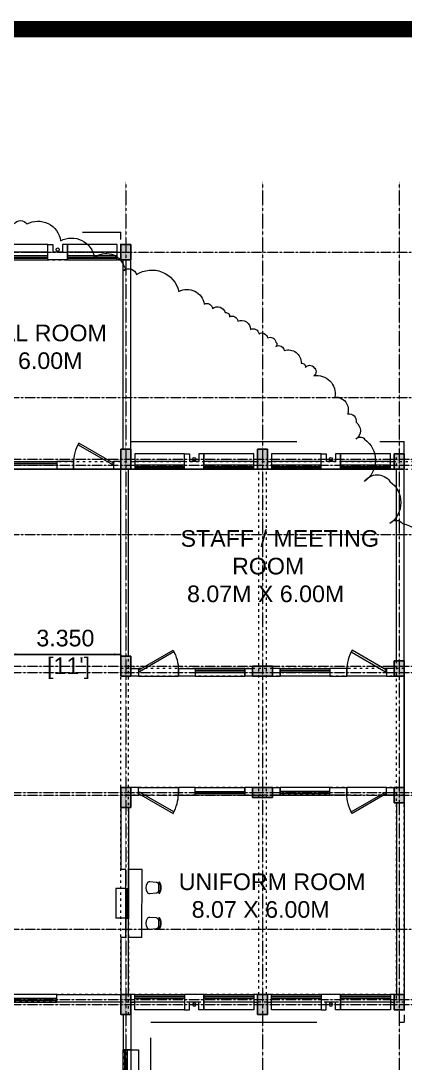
# Model space of a CAD drawing. Header units: inches. Extents: x 719368 to 6315912, y -2624014 to 446967.
# Drawn here: x 5991091 to 6002669, y -2141792 to -2110434 of the extents above; entities that cross this region are included whole.
import ezdxf
from ezdxf.lldxf.tags import DXFTag

# ---------------------------------------------------------------- set-up
doc = ezdxf.new("R2010")
doc.units = ezdxf.units.IN
doc.header["$LTSCALE"] = 20
doc.header["$MEASUREMENT"] = 0
doc.header["$PDMODE"] = 3
for name, pattern in [('ACAD_ISO03W100', [30, 12, -18]), ('CENTER', [2, 1.25, -0.25, 0.25, -0.25]), ('CENTER2', [1.125, 0.75, -0.125, 0.125, -0.125]), ('DASHED2', [0.375, 0.25, -0.125])]:
    doc.linetypes.add(name, pattern=pattern)
doc.layers.get('0').update_dxf_attribs({"color": 51, "lineweight": 30})
doc.layers.get('Defpoints').update_dxf_attribs({"lineweight": 25})
for name, color, linetype, lineweight in [('CLL LEV.', 252, 'Continuous', 18), ('COL HATCH', 254, 'Continuous', 5), ('COLUMN', 2, 'Continuous', 25), ('DIM', 7, 'Continuous', 13), ('DOOR', 43, 'Continuous', 13), ('FIXTURE', 15, 'DASHDOT', 9), ('Furniture', 13, 'Continuous', 13), ('GRID', 202, 'CENTER', 5), ('HIDDEN', 181, 'ACAD_ISO03W100', 18), ('PROJ.', 30, 'DASHED2', 13), ('Text', 7, 'Continuous', 15), ('Ventilator', 6, 'DASHED', 20), ('WALL', 1, 'Continuous', 18), ('window', 71, 'Continuous', 18), ('Window-Wall', 7, 'Continuous', 20)]:
    doc.layers.add(name, color=color, linetype=linetype, lineweight=lineweight)
doc.layers.add('dimn', color=253, linetype='Continuous')
doc.layers.add('expension joint', color=248, linetype='Continuous')
doc.styles.add('DIM', font='arial.ttf')
doc.styles.add('L120', font='simplex.shx', dxfattribs={"height": 1})
doc.styles.add('Tabrej', font='romans.shx')
tags = doc.linetypes.add('DASHDOT', pattern=[1, 0.5, -0.25, 0, -0.25]).pattern_tags.tags
tags[10:11] = [DXFTag(74, 4), DXFTag(75, 0), DXFTag(340, '0'), DXFTag(46, 1.0), DXFTag(50, 0.0), DXFTag(44, 0.0), DXFTag(45, 0.0)]
tags[8:9] = [DXFTag(74, 4), DXFTag(75, 0), DXFTag(340, '0'), DXFTag(46, 1.0), DXFTag(50, 0.0), DXFTag(44, 0.0), DXFTag(45, 0.0)]
tags[6:7] = [DXFTag(74, 4), DXFTag(75, 0), DXFTag(340, '0'), DXFTag(46, 1.0), DXFTag(50, 0.0), DXFTag(44, 0.0), DXFTag(45, 0.0)]
tags[4:5] = [DXFTag(74, 4), DXFTag(75, 0), DXFTag(340, '0'), DXFTag(46, 1.0), DXFTag(50, 0.0), DXFTag(44, 0.0), DXFTag(45, 0.0)]
tags = doc.linetypes.add('DASHED', pattern=[0.75, 0.5, -0.25]).pattern_tags.tags
tags[6:7] = [DXFTag(74, 4), DXFTag(75, 0), DXFTag(340, '0'), DXFTag(46, 1.0), DXFTag(50, 0.0), DXFTag(44, 0.0), DXFTag(45, 0.0)]
tags[4:5] = [DXFTag(74, 4), DXFTag(75, 0), DXFTag(340, '0'), DXFTag(46, 1.0), DXFTag(50, 0.0), DXFTag(44, 0.0), DXFTag(45, 0.0)]
doc.dimstyles.new('DIM', dxfattribs={"dimtxt": 0.8, "dimasz": 0.4, "dimexe": 0.18, "dimexo": 0.0625, "dimgap": 0.1, "dimtad": 0, "dimdec": 3, "dimzin": 0, "dimdsep": 46, "dimtxsty": 'Tabrej', "dimcen": 0, "dimclrd": 251, "dimclre": 256, "dimclrt": 7, "dimadec": 0, "dimazin": 0, "dimtfac": 1, "dimtdec": 3, "dimtofl": 0, "dimtmove": 0, "dimatfit": 3, "dimfxl": 1, "dimtolj": 1, "dimtzin": 0, "dimlwd": -1, "dimlwe": -1, "dimarcsym": 0})

# ---------------------------------------------------------------- blocks, each defined once
blk = doc.blocks.new('C2')
at = {"layer": 'COLUMN'}
h = blk.add_hatch(color=7, dxfattribs=at)
h.dxf.hatch_style = 1
h.paths.add_polyline_path([(0.3, 0), (0, 0), (0, -0.6), (0.3, -0.6)])
for p, q in [((0, 0), (0, -0.6)), ((0.3, 0), (0, 0)), ((0.3, -0.6), (0.3, 0)), ((0, -0.6), (0.3, -0.6))]:
    blk.add_line(p, q, dxfattribs=at)
blk = doc.blocks.new('CU')
at = {"layer": 'WALL', "linetype": 'CENTER2'}
h = blk.add_hatch(color=256, dxfattribs=at)
h.dxf.hatch_style = 1
h.paths.add_polyline_path([(0, 0.035), (0, -0.265), (0.46, -0.265), (0.46, 0.035)])
at = {"layer": 'COLUMN', "linetype": 'CENTER2'}
blk.add_lwpolyline([(0, 0.035), (0, -0.265), (0.46, -0.265), (0.46, 0.035), (0, 0.035)], dxfattribs=at)
blk = doc.blocks.new('*D230')
at = {"layer": 'Defpoints', "color": 0, "transparency": 16777216}
for p in [(5990758, -2129495), (5990758, -2130150), (5994108, -2130150)]:
    blk.add_point(p, dxfattribs=at)
at = {"layer": 'dimn', "transparency": 16777216}
for p, q in [((5990758, -2130149), (5990758, -2129495)), ((5994108, -2130149), (5994108, -2129495))]:
    blk.add_line(p, q, dxfattribs=at)
at = {"layer": 'dimn', "color": 251, "transparency": 16777216}
for p, q in [((5990758, -2129495), (5992430, -2129495)), ((5994108, -2129495), (5992436, -2129495))]:
    blk.add_line(p, q, dxfattribs=at)
for points in [[(5990758, -2129495), (5990758, -2129495), (5990758, -2129495)], [(5994108, -2129495), (5994108, -2129495), (5994108, -2129495)]]:
    blk.add_solid(points, dxfattribs=at)
at = {"layer": 'dimn', "color": 7, "transparency": 16777216, "insert": (5992433, -2129495), "char_height": 0.5, "attachment_point": 5, "style": 'Tabrej'}
blk.add_mtext('\\A1;3350.000\\P [10990\'-10"]', dxfattribs=at)
blk = doc.blocks.new('1.5 M Window')
at = {"layer": 'CLL LEV.'}
for p, q in [((-0.23, 0), (-0.46, 0)), ((-0.46, 0), (-0.46, -1.5)), ((-0.46, -1.5), (-0.23, -1.5))]:
    blk.add_line(p, q, dxfattribs=at)
at = {"layer": 'window'}
for p, q in [((-0.065, 0), (-0.065, -1.5)), ((-0.05, -1.5), (-0.05, 0))]:
    blk.add_line(p, q, dxfattribs=at)
at = {"layer": 'Window-Wall'}
for p, q in [((0, 0), (-0.23, 0)), ((-0.23, 0), (-0.23, -1.5)), ((-0.115, 0), (-0.115, -1.5)), ((0, -1.5), (0, 0)), ((-0.23, -1.5), (0, -1.5))]:
    blk.add_line(p, q, dxfattribs=at)
blk = doc.blocks.new('New Shaft')
at = {"layer": 'FIXTURE'}
blk.add_circle((0.327, -0.302), 0.05, dxfattribs=at)
at = {"layer": 'WALL'}
for p, q in [((0.035, 0), (0.62, 0)), ((0.035, 0), (0.035, -0.46)), ((0.185, -0.46), (0.185, -0.23)), ((0.185, -0.23), (0.47, -0.23)), ((0.47, -0.46), (0.47, -0.23)), ((0.62, 0), (0.62, -0.46)), ((0.035, -0.46), (0.185, -0.46)), ((0.62, -0.46), (0.47, -0.46))]:
    blk.add_line(p, q, dxfattribs=at)
blk = doc.blocks.new('VENTILATOR')
at = {"layer": 'Ventilator', "ltscale": 0.02}
for p, q in [((-0.18, -1.5), (-0.18, 0)), ((-0.165, 0), (-0.165, -1.5))]:
    blk.add_line(p, q, dxfattribs=at)
at = {"layer": 'Window-Wall'}
for p, q in [((-0.23, 0), (0, 0)), ((-0.23, -1.5), (-0.23, 0)), ((-0.115, 0), (-0.115, -1.5)), ((0, 0), (0, -1.5)), ((-0.23, -1.5), (0, -1.5))]:
    blk.add_line(p, q, dxfattribs=at)
blk = doc.blocks.new('*U81')
for p, q in [((0, 0), (0, 6)), ((40, 0), (40, 6))]:
    blk.add_line(p, q)
blk.add_lwpolyline([(0, 0), (34.6, -20), (35.5, -18.5), (0.9, 1.5)], close=True)
blk.add_arc((0, 0), 40, 330, 360)
blk = doc.blocks.new('New Doors')
at = {"layer": 'DOOR'}
blk.add_line((0, 0.18), (1.199, 0.18), dxfattribs=at)
at = {"layer": 'DOOR', "xscale": 0.0299845412869386, "yscale": 0.0299845412869386, "zscale": 0.0299845412869386}
blk.add_blockref('*U81', (0, 0), dxfattribs=at)
blk = doc.blocks.new('*D411')
at = {"layer": 'Defpoints', "color": 0, "transparency": 16777216}
for p in [(3808.971, 1128.927), (3808.971, 1128.273), (3812.321, 1128.273)]:
    blk.add_point(p, dxfattribs=at)
at = {"layer": 'DIM', "transparency": 16777216}
for p, q in [((3808.971, 1128.273), (3808.971, 1128.947)), ((3812.321, 1128.273), (3812.321, 1128.947))]:
    blk.add_line(p, q, dxfattribs=at)
at = {"layer": 'DIM', "color": 251, "transparency": 16777216}
for p, q in [((3809.171, 1128.927), (3809.703, 1128.927)), ((3812.121, 1128.927), (3811.588, 1128.927))]:
    blk.add_line(p, q, dxfattribs=at)
for points in [[(3809.171, 1128.961), (3809.171, 1128.894), (3808.971, 1128.927)], [(3812.121, 1128.961), (3812.121, 1128.894), (3812.321, 1128.927)]]:
    blk.add_solid(points, dxfattribs=at)
at = {"layer": 'DIM', "color": 7, "transparency": 16777216, "insert": (3810.646, 1128.927), "char_height": 0.5, "attachment_point": 5, "style": 'DIM'}
blk.add_mtext("\\A1;3.350\\P [11']", dxfattribs=at)
blk = doc.blocks.new('chair1')
for p, q in [((527, 224), (556, 243)), ((527, -224), (556, -243))]:
    blk.add_line(p, q)
blk.add_lwpolyline([(58, 204, -0.283804), (155, 253), (416, 230, -0.389031), (510, 127), (510, -127, -0.389031), (416, -230), (155, -253, -0.283804), (58, -204)], format="xyb")
for centre, radius, start, end in [((390, 0), 390, 148.3892, 211.6108), ((201, 0), 396, 325.6197, 34.3803), ((201, 0), 430, 325.6197, 34.3803)]:
    blk.add_arc(centre, radius, start, end)
blk = doc.blocks.new('A$C0E890EBD')
at = {"layer": 'COL HATCH', "linetype": 'CENTER2'}
h = blk.add_hatch(color=3, dxfattribs=at)
h.dxf.hatch_style = 1
h.paths.add_polyline_path([(63.2909, 24.87), (62.9909, 24.87), (62.9909, 24.41), (63.2909, 24.41)])
at = {"layer": 'COL HATCH'}
h = blk.add_hatch(color=3, dxfattribs=at)
h.dxf.hatch_style = 1
h.paths.add_polyline_path([(63.2909, 18.71), (62.9909, 18.71), (62.9909, 18.11), (63.2909, 18.11)])
h = blk.add_hatch(color=3, dxfattribs=at)
h.dxf.hatch_style = 1
h.paths.add_polyline_path([(67.4059, 18.71), (67.1059, 18.71), (67.1059, 18.11), (67.4059, 18.11)])
at = {"layer": 'COL HATCH', "linetype": 'CENTER2'}
h = blk.add_hatch(color=3, dxfattribs=at)
h.dxf.hatch_style = 1
h.paths.add_polyline_path([(71.5209, 18.57), (71.2209, 18.57), (71.2209, 18.11), (71.5209, 18.11)])
at = {"layer": 'COL HATCH'}
h = blk.add_hatch(color=3, dxfattribs=at)
h.dxf.hatch_style = 1
h.paths.add_polyline_path([(63.2909, 12.48), (62.9909, 12.48), (62.9909, 11.88), (63.2909, 11.88)])
at = {"layer": 'COL HATCH', "linetype": 'CENTER2'}
h = blk.add_hatch(color=3, dxfattribs=at)
h.dxf.hatch_style = 1
h.paths.add_polyline_path([(71.5209, 12.34), (71.2209, 12.34), (71.2209, 11.88), (71.5209, 11.88)])
at = {"layer": 'COL HATCH'}
h = blk.add_hatch(color=3, dxfattribs=at)
h.dxf.hatch_style = 1
h.paths.add_polyline_path([(67.5559, 11.88), (67.5559, 12.18), (66.9559, 12.18), (66.9559, 11.88)])
h = blk.add_hatch(color=3, dxfattribs=at)
h.dxf.hatch_style = 1
h.paths.add_polyline_path([(63.2909, 7.93), (62.9909, 7.93), (62.9909, 8.53), (63.2909, 8.53)])
h = blk.add_hatch(color=3, dxfattribs=at)
h.dxf.hatch_style = 1
h.paths.add_polyline_path([(67.5559, 8.53), (67.5559, 8.23), (66.9559, 8.23), (66.9559, 8.53)])
at = {"layer": 'COL HATCH', "linetype": 'CENTER2'}
h = blk.add_hatch(color=3, dxfattribs=at)
h.dxf.hatch_style = 1
h.paths.add_polyline_path([(71.5209, 8.07), (71.2209, 8.07), (71.2209, 8.53), (71.5209, 8.53)])
at = {"layer": 'COL HATCH'}
h = blk.add_hatch(color=3, dxfattribs=at)
h.dxf.hatch_style = 1
h.paths.add_polyline_path([(63.2909, 1.7), (62.9909, 1.7), (62.9909, 2.3), (63.2909, 2.3)])
h = blk.add_hatch(color=3, dxfattribs=at)
h.dxf.hatch_style = 1
h.paths.add_polyline_path([(67.4059, 1.7), (67.1059, 1.7), (67.1059, 2.3), (67.4059, 2.3)])
at = {"layer": 'COL HATCH', "linetype": 'CENTER2'}
h = blk.add_hatch(color=3, dxfattribs=at)
h.dxf.hatch_style = 1
h.paths.add_polyline_path([(71.5209, 1.84), (71.2209, 1.84), (71.2209, 2.3), (71.5209, 2.3)])
at = {"layer": 'CLL LEV.'}
for p, q in [((63.1365, 5.4879), (62.8365, 5.4879)), ((62.8365, 5.4879), (62.8365, 4.6001)), ((63.1365, 4.6001), (62.8365, 4.6001))]:
    blk.add_line(p, q, dxfattribs=at)
at = {"layer": 'COLUMN', "color": 3}
for p, q in [((62.9909, 18.71), (62.9909, 18.11)), ((63.2909, 18.71), (62.9909, 18.71)), ((63.2909, 18.11), (63.2909, 18.71)), ((67.1059, 18.71), (67.1059, 18.11)), ((67.4059, 18.71), (67.1059, 18.71)), ((67.4059, 18.11), (67.4059, 18.71)), ((62.9909, 18.11), (63.2909, 18.11)), ((67.1059, 18.11), (67.4059, 18.11)), ((62.9909, 12.48), (62.9909, 11.88)), ((63.2909, 12.48), (62.9909, 12.48)), ((63.2909, 11.88), (63.2909, 12.48)), ((67.5559, 12.18), (66.9559, 12.18)), ((66.9559, 12.18), (66.9559, 11.88)), ((67.5559, 11.88), (67.5559, 12.18)), ((62.9909, 11.88), (63.2909, 11.88)), ((66.9559, 11.88), (67.5559, 11.88)), ((62.9909, 7.93), (62.9909, 8.53)), ((62.9909, 8.53), (63.2909, 8.53)), ((63.2909, 8.53), (63.2909, 7.93)), ((66.9559, 8.23), (66.9559, 8.53)), ((66.9559, 8.53), (67.5559, 8.53)), ((67.5559, 8.53), (67.5559, 8.23)), ((67.5559, 8.23), (66.9559, 8.23)), ((63.2909, 7.93), (62.9909, 7.93)), ((62.9909, 1.7), (62.9909, 2.3)), ((62.9909, 2.3), (63.2909, 2.3)), ((63.2909, 2.3), (63.2909, 1.7)), ((67.1059, 1.7), (67.1059, 2.3)), ((67.1059, 2.3), (67.4059, 2.3)), ((67.4059, 2.3), (67.4059, 1.7)), ((63.2909, 1.7), (62.9909, 1.7)), ((67.4059, 1.7), (67.1059, 1.7))]:
    blk.add_line(p, q, dxfattribs=at)
at = {"layer": 'COLUMN', "color": 3, "linetype": 'CENTER2'}
for points in [[(63.2909, 24.87), (62.9909, 24.87), (62.9909, 24.41), (63.2909, 24.41), (63.2909, 24.87)], [(71.5209, 18.57), (71.2209, 18.57), (71.2209, 18.11), (71.5209, 18.11), (71.5209, 18.57)], [(71.5209, 12.34), (71.2209, 12.34), (71.2209, 11.88), (71.5209, 11.88), (71.5209, 12.34)], [(71.5209, 8.07), (71.2209, 8.07), (71.2209, 8.53), (71.5209, 8.53), (71.5209, 8.07)], [(71.5209, 1.84), (71.2209, 1.84), (71.2209, 2.3), (71.5209, 2.3), (71.5209, 1.84)]]:
    blk.add_lwpolyline(points, dxfattribs=at)
at = {"layer": 'expension joint'}
for p, q in [((71.5209, 11.88), (71.5209, 8.53)), ((71.5209, 8.53), (71.5209, 11.88))]:
    blk.add_line(p, q, dxfattribs=at)
at = {"layer": 'Furniture', "ltscale": 10000}
for p, q in [((63.6266, 6.0674), (63.2209, 6.0674)), ((63.6234, 4.0206), (63.6266, 6.0674)), ((63.6234, 4.0206), (63.2209, 4.0206))]:
    blk.add_line(p, q, dxfattribs=at)
at = {"layer": 'PROJ.'}
for p, q in [((46.8309, 25.24), (62.9909, 25.24)), ((63.2909, 18.34), (63.2909, 18.94)), ((63.2909, 18.94), (71.5209, 18.94)), ((71.5209, 18.57), (71.5209, 18.94)), ((63.8909, 1.47), (71.5209, 1.47)), ((63.8909, -4), (63.8909, 1.47))]:
    blk.add_line(p, q, dxfattribs=at)
at = {"layer": 'PROJ.', "ltscale": 0.05}
for p, q in [((62.9909, 24.64), (62.9909, 25.24)), ((71.5209, 2.07), (71.5209, 1.47))]:
    blk.add_line(p, q, dxfattribs=at)
at = {"layer": 'WALL'}
for p, q in [((63.0609, 18.71), (63.0609, 24.41)), ((63.2909, 18.71), (63.2909, 24.41)), ((62.9909, 12.48), (62.9909, 18.11)), ((63.2209, 12.48), (63.2209, 18.11)), ((71.2909, 12.34), (71.2909, 18.11)), ((71.5209, 12.34), (71.5209, 18.11)), ((62.9909, 7.93), (62.9909, 6.0682)), ((63.2209, 7.93), (63.2209, 5.5589)), ((71.2909, 8.07), (71.2909, 2.3)), ((71.5209, 8.07), (71.5209, 2.3)), ((63.1365, 6.0682), (62.9909, 6.0682)), ((63.1365, 5.4879), (63.1365, 6.0682)), ((63.2209, 5.4879), (63.2209, 6.0682)), ((63.1365, 5.4879), (63.2209, 5.4879)), ((63.1365, 4.0206), (63.1365, 4.6001)), ((63.1365, 4.6001), (63.2209, 4.6001)), ((63.2209, 2.3), (63.2209, 4.6001)), ((62.9909, 4.0206), (62.9909, 2.3)), ((63.1365, 4.0206), (62.9909, 4.0206)), ((63.0609, 1.7), (63.0609, 0.6425)), ((63.2909, 1.7), (63.2909, 0.6425)), ((63.2909, 0.6425), (63.0609, 0.6425))]:
    blk.add_line(p, q, dxfattribs=at)
for points in [[(62.9909, 24.64), (62.9909, 24.41), (62.8759, 24.41), (62.8759, 24.64), (62.9909, 24.64)], [(62.9909, 18.11), (62.9909, 18.34), (62.7609, 18.34), (62.7609, 18.11), (62.9909, 18.11)], [(63.4059, 18.34), (63.4059, 18.11), (63.2909, 18.11), (63.2909, 18.34), (63.4059, 18.34)], [(63.4059, 18.34), (63.4059, 18.11), (63.2909, 18.11), (63.2909, 18.34), (63.4059, 18.34)], [(67.1059, 18.34), (67.1059, 18.11), (66.9909, 18.11), (66.9909, 18.34), (67.1059, 18.34)], [(67.5209, 18.34), (67.5209, 18.11), (67.4059, 18.11), (67.4059, 18.34), (67.5209, 18.34)], [(71.2209, 18.34), (71.2209, 18.11), (71.1059, 18.11), (71.1059, 18.34), (71.2209, 18.34)], [(63.2909, 11.88), (63.2909, 12.11), (63.5209, 12.11), (63.5209, 11.88), (63.2909, 11.88)], [(66.7259, 11.88), (66.7259, 12.11), (66.9559, 12.11), (66.9559, 11.88), (66.7259, 11.88)], [(67.7859, 11.88), (67.7859, 12.11), (67.5559, 12.11), (67.5559, 11.88), (67.7859, 11.88)], [(71.2209, 11.88), (71.2209, 12.11), (70.9909, 12.11), (70.9909, 11.88), (71.2209, 11.88)], [(63.2909, 8.53), (63.2909, 8.3), (63.5209, 8.3), (63.5209, 8.53), (63.2909, 8.53)], [(66.7259, 8.53), (66.7259, 8.3), (66.9559, 8.3), (66.9559, 8.53), (66.7259, 8.53)], [(67.7859, 8.53), (67.7859, 8.3), (67.5559, 8.3), (67.5559, 8.53), (67.7859, 8.53)], [(71.2209, 8.53), (71.2209, 8.3), (70.9909, 8.3), (70.9909, 8.53), (71.2209, 8.53)], [(62.9909, 2.3), (62.9909, 2.07), (61.0559, 2.07), (61.0559, 2.3), (62.9909, 2.3)], [(63.4059, 2.07), (63.4059, 2.3), (63.2909, 2.3), (63.2909, 2.07), (63.4059, 2.07)], [(63.4059, 2.07), (63.4059, 2.3), (63.2909, 2.3), (63.2909, 2.07), (63.4059, 2.07)], [(67.1059, 2.07), (67.1059, 2.3), (66.9909, 2.3), (66.9909, 2.07), (67.1059, 2.07)], [(67.5209, 2.07), (67.5209, 2.3), (67.4059, 2.3), (67.4059, 2.07), (67.5209, 2.07)], [(71.2209, 2.07), (71.2209, 2.3), (71.1059, 2.3), (71.1059, 2.07), (71.2209, 2.07)]]:
    blk.add_lwpolyline(points, dxfattribs=at)
for points in [[(61.5615, 18.1098), (61.5615, 18.34), (61.0559, 18.34), (61.0559, 18.1098)], [(64.7203, 11.8799), (64.7203, 12.11), (65.2259, 12.11), (65.2259, 11.8799)], [(69.7915, 11.8799), (69.7915, 12.11), (69.2859, 12.11), (69.2859, 11.8799)], [(64.7203, 8.5301), (64.7203, 8.3), (65.2259, 8.3), (65.2259, 8.5301)], [(69.7915, 8.5301), (69.7915, 8.3), (69.2859, 8.3), (69.2859, 8.5301)]]:
    blk.add_lwpolyline(points, close=True, dxfattribs=at)
at = {"layer": 'window', "ltscale": 0.05}
for p, q in [((63.1691, 4.6001), (63.1691, 5.4879)), ((63.1921, 4.6001), (63.1921, 5.4879))]:
    blk.add_line(p, q, dxfattribs=at)
at = {"layer": 'Window-Wall'}
for p, q in [((63.1365, 4.6001), (63.1365, 5.4879)), ((63.2209, 5.4879), (63.2209, 4.6001))]:
    blk.add_line(p, q, dxfattribs=at)
at = {"layer": 'Furniture', "ltscale": 10000, "xscale": 0.0007336970477354043, "yscale": 0.0007336970477354043, "zscale": 0.0007336970477354043}
for p in [(63.7425, 5.517, 0.0019), (63.7425, 4.4464, 0.0019)]:
    blk.add_blockref('chair1', p, dxfattribs=at)
at = {"layer": 'WALL'}
for name, p, rotation in [('New Shaft', (61.4109, 24.41), 180), ('New Doors', (62.7609, 18.2897), 180), ('New Shaft', (65.5259, 18.11), 180), ('New Shaft', (69.6409, 18.11), 180), ('VENTILATOR', (61.0559, 18.11), 270), ('New Doors', (70.9909, 12.0598), 180), ('VENTILATOR', (69.2859, 11.88), 270), ('VENTILATOR', (65.2259, 8.53), 90)]:
    blk.add_blockref(name, p, dxfattribs=dict(at, rotation=rotation))
at = {"layer": 'WALL', "xscale": -1}
for name, p, rotation in [('New Doors', (63.5209, 12.0598), 180), ('VENTILATOR', (65.2259, 11.88), 90), ('VENTILATOR', (69.2859, 8.53), 270), ('VENTILATOR', (61.0559, 2.3), 270)]:
    blk.add_blockref(name, p, dxfattribs=dict(at, rotation=rotation))
at = {"layer": 'WALL'}
blk.add_blockref('New Doors', (63.5209, 8.3502), dxfattribs=at)
at = {"layer": 'WALL', "xscale": -1}
for name, p in [('New Doors', (70.9909, 8.3502)), ('New Shaft', (65.5259, 2.3)), ('New Shaft', (69.6409, 2.3))]:
    blk.add_blockref(name, p, dxfattribs=at)
at = {"layer": 'Window-Wall', "rotation": 270}
for p in [(60.7909, 24.41), (62.8759, 24.41), (64.9059, 18.11), (66.9909, 18.11), (69.0209, 18.11), (71.1059, 18.11)]:
    blk.add_blockref('1.5 M Window', p, dxfattribs=at)
at = {"layer": 'Window-Wall', "xscale": -1, "rotation": 270}
for p in [(64.9059, 2.3), (66.9909, 2.3), (69.0209, 2.3), (71.1059, 2.3)]:
    blk.add_blockref('1.5 M Window', p, dxfattribs=at)
at = {"layer": 'Window-Wall', "xscale": -1}
blk.add_blockref('1.5 M Window', (63.0609, 0.6425), dxfattribs=at)
at = {"layer": 'Text', "lineweight": 30, "char_height": 0.5, "attachment_point": 1, "style": 'L120'}
for s, insert, width in [('{\\fArial|b0|i0|c0|p34;MEDICAL ROOM\\P 8.035 X 6.00M}', (57.0932, 22.4559), 5.381016), ('{\\fArial|b0|i0|c0|p34;STAFF / MEETING \\P        ROOM\\P 8.07M X 6.00M}', (64.7872, 16.2745), 9.930816), ('{\\fArial|b0|i0|c0|p34;UNIFORM ROOM\\P  8.07 X 6.00M}', (64.7329, 5.9454), 9.930816)]:
    blk.add_mtext(s, dxfattribs=dict(at, insert=insert, width=width))
at = {"layer": 'DIM'}
dim = blk.add_linear_dim(base=(59.6409, 12.5342), p1=(62.9909, 11.88), p2=(59.6409, 11.88), text='<>\\P[]', dimstyle='DIM', override={"dimtxt": 0.5, "dimarcsym": 1}, dxfattribs=at)
dim.commit()
dim.dimension.update_dxf_attribs({"geometry": '*D411', "text_midpoint": (61.3159, 12.5342), "dimtype": 128, "insert": (-3749.3299, -1116.393)})

msp = doc.modelspace()

# ---------------------------------------------------------------- linework, layer by layer
at = {"color": 2, "const_width": 500}
msp.add_lwpolyline([(6163985.6268, -2162738.4634), (5919146.0467, -2162738.4634), (5919146.0467, -2110683.5862), (6163985.6268, -2110683.5862)], close=True, dxfattribs=at)
at = {"layer": 'DIM'}
msp.add_lwpolyline([(5990891.7434, -2116543.119, -0.52056705), (5991273.1614, -2116543.119, -0.52056705), (5992290.304, -2117051.1287, -0.52056705), (5993307.4299, -2117559.1449, -0.52056705), (5994197.4275, -2117813.1561, -0.52056705), (5994197.4275, -2117940.1618, -0.52056705), (5994578.8456, -2118067.161, -0.52056705), (5995850.2613, -2118575.1771, -0.52056705), (5996613.114, -2118956.1876, -0.52056705), (5996867.4038, -2119083.1933, -0.52056705), (5997248.8219, -2119210.1989, -0.52056705), (5997375.9668, -2119337.2045, -0.52056705), (5997630.2399, -2119464.2038, -0.52056705), (5998011.6746, -2119718.215, -0.52056705), (5998265.9477, -2119845.2207, -0.52056705), (5998520.2376, -2119972.2199, -0.52056705), (5998774.5274, -2120099.2255, -0.52056705), (5998774.5274, -2120226.2312, -0.52056705), (5999028.8005, -2120353.2304, -0.52056705), (5999537.3634, -2120734.2473, -0.52056705), (5999664.5084, -2120861.2465, -0.52056705), (5999918.7982, -2120861.2465, -0.52056705), (5999918.7982, -2121115.2578, -0.52056705), (6000554.506, -2121750.2732, -0.52056705), (6000935.924, -2122258.2893, -0.52056705), (6001190.2139, -2122512.3006, -0.52056705), (6001190.2139, -2123020.3167, -0.52056705), (6001444.487, -2123020.3167, -0.52056705), (6001444.487, -2124290.3538, -0.52056705), (6002207.3397, -2124290.3538, -0.52056705), (6002207.3397, -2125560.391, -0.52056705), (6002588.7745, -2125560.391, -0.52056705), (6003224.4823, -2126957.4337, -0.52056705)], format="xyb", dxfattribs=at)
at = {"layer": 'expension joint', "color": 3}
msp.add_line((5969187.982, -2123919.7277), (6002407.9819, -2123919.7277), dxfattribs=at)
at = {"layer": 'GRID', "ltscale": 0.05}
for p, q in [((5994257.9819, -2115272.6697), (5994257.9819, -2155060.0232)), ((5998372.9819, -2115272.6697), (5998372.9819, -2155060.0232)), ((6002487.9819, -2115272.6697), (6002487.9819, -2155060.0232)), ((5926274.7986, -2117389.5333), (6041207.4116, -2117389.5333)), ((5926274.7986, -2121769.5333), (6041274.9246, -2121769.5333)), ((5925637.0672, -2123619.5333), (6041274.9246, -2123619.5333)), ((5926274.7986, -2125884.5242), (6041274.9246, -2125884.5242)), ((5925637.0672, -2129849.5333), (6041274.9246, -2129849.5333)), ((5925637.0672, -2133729.5333), (6041274.9246, -2133729.5333)), ((5926274.7986, -2137764.5344), (6041274.9246, -2137764.5344)), ((5925637.0672, -2140029.488), (6041274.9246, -2140029.488))]:
    msp.add_line(p, q, dxfattribs=at)
at = {"layer": 'GRID', "color": 190, "ltscale": 0.05}
for p, q in [((5925637.0672, -2123804.5333), (6041274.9246, -2123804.5333)), ((5925637.0672, -2130034.5344), (6041274.9246, -2130034.5344)), ((5925637.0672, -2133649.5344), (6041274.9246, -2133649.5344)), ((5925637.0672, -2139879.5333), (6041274.9246, -2139879.5333))]:
    msp.add_line(p, q, dxfattribs=at)
at = {"layer": 'HIDDEN', "linetype": 'ACAD_ISO03W100', "ltscale": 0.3}
for p, q in [((5977647.9819, -2117389.5333), (5994407.9819, -2117389.5333)), ((5977647.9819, -2117619.5333), (5994407.9819, -2117619.5333)), ((5994177.9819, -2123319.5787), (5994177.9819, -2117619.5333)), ((5994407.9819, -2123319.5787), (5994407.9819, -2117619.5333)), ((6002407.9819, -2139842.023), (6002407.9819, -2123459.5787)), ((6002637.9819, -2139842.023), (6002637.9819, -2123459.5787)), ((5943095.4821, -2123689.5333), (6032245.4818, -2123689.5333)), ((5943095.4821, -2123919.5333), (6032245.4818, -2123919.5333)), ((5994107.9819, -2140329.5333), (5994107.9819, -2123919.488)), ((5994337.9819, -2140329.5333), (5994337.9819, -2123919.488)), ((5998257.9819, -2139729.488), (5998257.9819, -2123919.6824)), ((5998487.9819, -2139729.488), (5998487.9819, -2123919.6824)), ((6002637.9819, -2129919.5333), (5994107.9819, -2129919.5333)), ((6002637.9819, -2130149.5333), (5994107.9819, -2130149.5333)), ((6002637.9819, -2133499.5333), (5994107.9819, -2133499.5333)), ((6002637.9819, -2133729.5333), (5994107.9819, -2133729.5333)), ((5994337.9819, -2133959.5787), (5994337.9819, -2139729.5787)), ((6002637.9819, -2139729.488), (5969417.982, -2139729.488)), ((6002637.9819, -2139959.488), (5969417.982, -2139959.488)), ((5994177.9819, -2140329.488), (5994177.9819, -2146029.5333)), ((5994407.9819, -2140329.488), (5994407.9819, -2146029.5333))]:
    msp.add_line(p, q, dxfattribs=at)
at = {"layer": 'WALL'}
msp.add_lwpolyline([(5994107.9819, -2117389.5333), (5994107.9819, -2117619.5333), (5993992.9819, -2117619.5333), (5993992.9819, -2117389.5333), (5994107.9819, -2117389.5333)], dxfattribs=at)

# ---------------------------------------------------------------- block references
at = {"color": 0, "xscale": 1000, "yscale": 1000, "zscale": 1000}
msp.add_blockref('A$C0E890EBD', (5931117.1028, -2142029.5333), dxfattribs=at)
at = {"linetype": 'CENTER2', "yscale": 1000, "zscale": 1000, "rotation": 270}
for p, xscale in [((5994372.9819, -2117159.5333), 1000), ((6002602.9819, -2123459.5787), 1000), ((6002602.9819, -2129689.5333), 1000), ((6002602.9819, -2133959.5333), -1000), ((6002602.9819, -2140189.488), -1000)]:
    msp.add_blockref('CU', p, dxfattribs=dict(at, xscale=xscale))
at = {"color": 5, "xscale": 1000, "yscale": 1000, "zscale": 1000}
for p in [(5994107.9819, -2123319.5333), (5998222.9819, -2123319.5333), (5994107.9819, -2129549.5333)]:
    msp.add_blockref('C2', p, dxfattribs=at)
at = {"color": 5, "yscale": 1000, "zscale": 1000}
for p, xscale, rotation in [((5998672.9819, -2129849.488), 1000, 270), ((5994107.9819, -2134099.5333), -1000, 180), ((5998672.9819, -2133799.5787), -1000, 270), ((5994107.9819, -2140329.5333), -1000, 180), ((5998222.9819, -2140329.5333), -1000, 180)]:
    msp.add_blockref('C2', p, dxfattribs=dict(at, xscale=xscale, rotation=rotation))

# ---------------------------------------------------------------- dimensions: what is measured, and where the dimension line sits
at = {"layer": 'dimn'}
dim = msp.add_linear_dim(base=(5990757.9819, -2129495.327), p1=(5994107.9819, -2130149.5333), p2=(5990757.9819, -2130149.5333), text='<>\\P[]', dimstyle='DIM', override={"dimtxt": 0.5, "dimarcsym": 1}, dxfattribs=at)
dim.commit()
dim.dimension.update_dxf_attribs({"geometry": '*D230', "text_midpoint": (5992432.9819, -2129495.327), "dimtype": 160})

doc.saveas('drawing.dxf')
